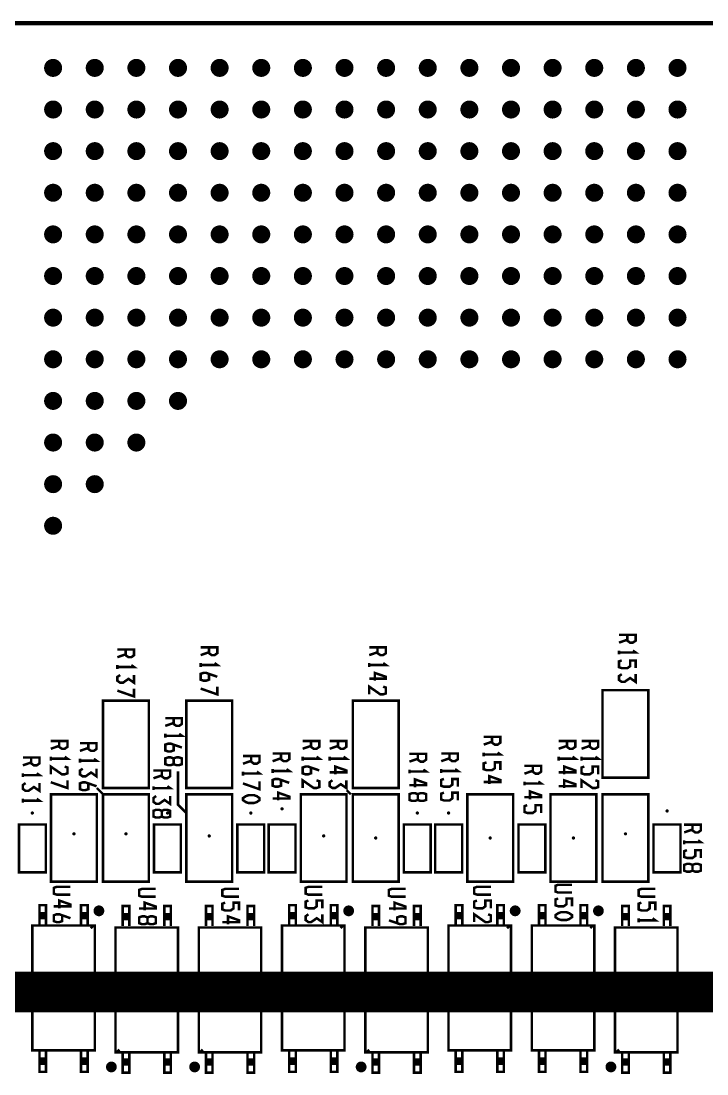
# Model space of a CAD drawing. Extents: x 8 to 205, y 3 to 189.
# Drawn here: x 124.6 to 166.5, y 122.8 to 187 of the extents above; entities that cross this region are included whole.
import ezdxf

# ---------------------------------------------------------------- set-up
doc = ezdxf.new("R2010")
doc.units = 0
doc.header["$MEASUREMENT"] = 0
doc.layers.get('0').update_dxf_attribs({"linetype": 'CONTINUOUS'})
doc.layers.add('26-349-0_DRL', color=254, linetype='CONTINUOUS')
doc.layers.add('26-349-0_SST', color=12, linetype='CONTINUOUS')

# ---------------------------------------------------------------- blocks, each defined once
blk = doc.blocks.new('ROUND_93')
at = {"const_width": 0.54991}
blk.add_lwpolyline([(-0.274954, 0, 1), (0.274954, 0, 1)], format="xyb", close=True, dxfattribs=at)
blk = doc.blocks.new('ROUND_101')
at = {"const_width": 0.10033}
blk.add_lwpolyline([(-0.050164, 0, 1), (0.050164, 0, 1)], format="xyb", close=True, dxfattribs=at)
blk = doc.blocks.new('ROUND_102')
at = {"const_width": 0.10033}
blk.add_lwpolyline([(-0.050164, 0, 1), (0.050164, 0, 1)], format="xyb", close=True, dxfattribs=at)

msp = doc.modelspace()

# ---------------------------------------------------------------- linework, layer by layer
at = {"layer": '26-349-0_DRL'}
for points, const_width in [([(13.894, 186.892), (200.843, 186.892)], 0.254), ([(111.08, 127.774), (182.454, 127.774), (184.105, 129.425), (194.646, 129.425)], 2.499)]:
    msp.add_lwpolyline(points, dxfattribs=dict(at, const_width=const_width))
at = {"layer": '26-349-0_SST', "const_width": 0.152}
for points in [[(161.611, 149.567), (161.611, 149.211), (161.781, 149.092), (161.951, 149.092), (162.119, 149.211), (162.119, 149.567), (161.103, 149.567)], [(161.611, 149.27), (161.103, 149.092)], [(131.004, 148.678), (131.004, 148.322), (131.174, 148.203), (131.344, 148.203), (131.512, 148.322), (131.512, 148.678), (130.496, 148.678)], [(131.004, 148.381), (130.496, 148.203)], [(136.084, 148.805), (136.084, 148.449), (136.254, 148.33), (136.424, 148.33), (136.592, 148.449), (136.592, 148.805), (135.576, 148.805)], [(136.084, 148.508), (135.576, 148.33)], [(146.371, 148.805), (146.371, 148.449), (146.541, 148.33), (146.711, 148.33), (146.879, 148.449), (146.879, 148.805), (145.863, 148.805)], [(146.371, 148.508), (145.863, 148.33)], [(161.103, 148.373), (161.103, 148.609)], [(161.103, 148.49), (162.119, 148.49), (161.951, 148.609)], [(130.496, 147.484), (130.496, 147.72)], [(130.496, 147.601), (131.512, 147.601), (131.344, 147.72)], [(135.576, 147.611), (135.576, 147.847)], [(135.576, 147.728), (136.592, 147.728), (136.424, 147.847)], [(145.863, 147.611), (145.863, 147.847)], [(145.863, 147.728), (146.879, 147.728), (146.711, 147.847)], [(161.273, 148.007), (161.103, 147.949), (161.103, 147.593), (161.273, 147.535), (161.611, 147.535), (161.781, 147.652), (161.781, 148.007), (162.119, 148.007), (162.119, 147.535)], [(130.666, 147.118), (130.496, 147.002), (130.496, 146.763), (130.666, 146.646), (130.836, 146.646), (131.174, 146.882), (131.512, 146.646), (131.512, 147.118)], [(136.084, 147.187), (136.084, 146.831), (135.916, 146.773), (135.746, 146.773), (135.576, 146.831), (135.576, 147.187), (135.746, 147.245), (135.916, 147.245), (136.592, 147.009)], [(146.203, 146.773), (146.203, 147.245), (146.879, 147.009), (146.879, 146.89), (145.863, 146.89)], [(161.273, 147.169), (161.103, 147.052), (161.103, 146.814), (161.273, 146.697), (161.443, 146.697), (161.781, 146.933), (162.119, 146.697), (162.119, 147.169)], [(135.576, 146.29), (136.592, 145.935), (136.592, 146.407)], [(145.863, 145.935), (145.863, 146.407), (146.541, 145.935), (146.711, 145.935), (146.879, 145.993), (146.879, 146.349), (146.711, 146.407)], [(130.496, 146.163), (131.512, 145.808), (131.512, 146.28)], [(162.896, 140.855), (160.102, 140.855), (160.102, 146.189), (162.896, 146.189), (162.896, 140.855)], [(132.416, 140.22), (129.622, 140.22), (129.622, 145.554), (132.416, 145.554), (132.416, 140.22)], [(137.496, 140.22), (134.702, 140.22), (134.702, 145.554), (137.496, 145.554), (137.496, 140.22)], [(147.656, 140.22), (144.862, 140.22), (144.862, 145.554), (147.656, 145.554), (147.656, 140.22)], [(133.925, 144.487), (133.925, 144.131), (134.095, 144.012), (134.265, 144.012), (134.433, 144.131), (134.433, 144.487), (133.417, 144.487)], [(133.925, 144.19), (133.417, 144.012)], [(133.417, 143.293), (133.417, 143.529)], [(133.417, 143.41), (134.433, 143.41), (134.265, 143.529)], [(153.356, 143.344), (153.356, 142.988), (153.526, 142.869), (153.696, 142.869), (153.864, 142.988), (153.864, 143.344), (152.848, 143.344)], [(126.94, 143.09), (126.94, 142.734), (127.11, 142.615), (127.28, 142.615), (127.448, 142.734), (127.448, 143.09), (126.432, 143.09)], [(126.94, 142.793), (126.432, 142.615)], [(128.718, 142.963), (128.718, 142.607), (128.888, 142.488), (129.058, 142.488), (129.226, 142.607), (129.226, 142.963), (128.21, 142.963)], [(128.718, 142.666), (128.21, 142.488)], [(133.925, 142.869), (133.925, 142.513), (133.757, 142.455), (133.587, 142.455), (133.417, 142.513), (133.417, 142.869), (133.587, 142.927), (133.757, 142.927), (134.433, 142.691)], [(142.307, 143.09), (142.307, 142.734), (142.477, 142.615), (142.647, 142.615), (142.815, 142.734), (142.815, 143.09), (141.799, 143.09)], [(142.307, 142.793), (141.799, 142.615)], [(143.958, 143.09), (143.958, 142.734), (144.128, 142.615), (144.298, 142.615), (144.466, 142.734), (144.466, 143.09), (143.45, 143.09)], [(143.958, 142.793), (143.45, 142.615)], [(153.356, 143.047), (152.848, 142.869)], [(157.928, 143.09), (157.928, 142.734), (158.098, 142.615), (158.268, 142.615), (158.436, 142.734), (158.436, 143.09), (157.42, 143.09)], [(157.928, 142.793), (157.42, 142.615)], [(159.325, 143.09), (159.325, 142.734), (159.495, 142.615), (159.665, 142.615), (159.833, 142.734), (159.833, 143.09), (158.817, 143.09)], [(159.325, 142.793), (158.817, 142.615)], [(125.235, 142.079), (125.235, 141.724), (125.403, 141.604), (125.573, 141.604), (125.743, 141.724), (125.743, 142.079), (124.727, 142.079)], [(126.432, 141.896), (126.432, 142.132)], [(126.432, 142.013), (127.448, 142.013), (127.28, 142.132)], [(128.21, 141.769), (128.21, 142.005)], [(128.21, 141.886), (129.226, 141.886), (129.058, 142.005)], [(133.925, 141.675), (134.095, 141.617), (134.265, 141.617), (134.433, 141.675), (134.433, 142.031), (134.265, 142.089), (134.095, 142.089), (133.925, 142.031), (133.925, 141.675), (133.757, 141.617), (133.587, 141.617), (133.417, 141.675), (133.417, 142.031), (133.587, 142.089), (133.757, 142.089), (133.925, 142.031)], [(138.664, 142.178), (138.664, 141.823), (138.834, 141.703), (139.005, 141.703), (139.172, 141.823), (139.172, 142.178), (138.156, 142.178)], [(140.475, 142.333), (140.475, 141.978), (140.643, 141.858), (140.813, 141.858), (140.983, 141.978), (140.983, 142.333), (139.967, 142.333)], [(140.475, 142.036), (139.967, 141.858)], [(141.799, 141.896), (141.799, 142.132)], [(141.799, 142.013), (142.815, 142.013), (142.647, 142.132)], [(143.45, 141.896), (143.45, 142.132)], [(143.45, 142.013), (144.466, 142.013), (144.298, 142.132)], [(148.824, 142.305), (148.824, 141.95), (148.994, 141.83), (149.165, 141.83), (149.332, 141.95), (149.332, 142.305), (148.316, 142.305)], [(148.824, 142.008), (148.316, 141.83)], [(150.762, 142.333), (150.762, 141.978), (150.93, 141.858), (151.1, 141.858), (151.27, 141.978), (151.27, 142.333), (150.254, 142.333)], [(150.762, 142.036), (150.254, 141.858)], [(152.848, 142.15), (152.848, 142.386)], [(152.848, 142.267), (153.864, 142.267), (153.696, 142.386)], [(157.42, 141.896), (157.42, 142.132)], [(157.42, 142.013), (158.436, 142.013), (158.268, 142.132)], [(158.817, 141.896), (158.817, 142.132)], [(158.817, 142.013), (159.833, 142.013), (159.665, 142.132)], [(125.235, 141.782), (124.727, 141.604)], [(126.432, 141.058), (126.432, 141.53), (127.11, 141.058), (127.28, 141.058), (127.448, 141.116), (127.448, 141.472), (127.28, 141.53)], [(128.38, 141.403), (128.21, 141.287), (128.21, 141.048), (128.38, 140.931), (128.55, 140.931), (128.888, 141.167), (129.226, 140.931), (129.226, 141.403)], [(133.203, 141.289), (133.203, 140.934), (133.373, 140.814), (133.544, 140.814), (133.711, 140.934), (133.711, 141.289), (132.695, 141.289)], [(138.664, 141.881), (138.156, 141.703)], [(139.967, 141.139), (139.967, 141.376)], [(139.967, 141.259), (140.983, 141.259), (140.813, 141.376)], [(142.307, 141.472), (142.307, 141.116), (142.139, 141.058), (141.969, 141.058), (141.799, 141.116), (141.799, 141.472), (141.969, 141.53), (142.139, 141.53), (142.815, 141.294)], [(143.79, 141.058), (143.79, 141.53), (144.466, 141.294), (144.466, 141.175), (143.45, 141.175)], [(148.316, 141.111), (148.316, 141.348)], [(148.316, 141.231), (149.332, 141.231), (149.165, 141.348)], [(150.254, 141.139), (150.254, 141.376)], [(150.254, 141.259), (151.27, 141.259), (151.1, 141.376)], [(153.018, 141.784), (152.848, 141.726), (152.848, 141.37), (153.018, 141.312), (153.356, 141.312), (153.526, 141.429), (153.526, 141.784), (153.864, 141.784), (153.864, 141.312)], [(155.842, 141.571), (155.842, 141.216), (156.01, 141.096), (156.18, 141.096), (156.35, 141.216), (156.35, 141.571), (155.334, 141.571)], [(155.842, 141.274), (155.334, 141.096)], [(157.76, 141.058), (157.76, 141.53), (158.436, 141.294), (158.436, 141.175), (157.42, 141.175)], [(158.987, 141.53), (158.817, 141.472), (158.817, 141.116), (158.987, 141.058), (159.325, 141.058), (159.495, 141.175), (159.495, 141.53), (159.833, 141.53), (159.833, 141.058)], [(124.727, 140.885), (124.727, 141.122)], [(124.727, 141.005), (125.743, 141.005), (125.573, 141.122)], [(126.432, 140.575), (127.448, 140.22), (127.448, 140.692)], [(133.203, 140.992), (132.695, 140.814)], [(134.702, 138.696), (134.194, 139.204), (134.194, 141.236)], [(138.156, 140.984), (138.156, 141.221)], [(138.156, 141.104), (139.172, 141.104), (139.005, 141.221)], [(138.156, 140.502), (139.172, 140.146), (139.172, 140.621)], [(140.475, 140.715), (140.475, 140.36), (140.305, 140.301), (140.135, 140.301), (139.967, 140.36), (139.967, 140.715), (140.135, 140.776), (140.305, 140.776), (140.983, 140.537)], [(141.799, 140.22), (141.799, 140.692), (142.477, 140.22), (142.647, 140.22), (142.815, 140.278), (142.815, 140.634), (142.647, 140.692)], [(143.62, 140.692), (143.45, 140.575), (143.45, 140.337), (143.62, 140.22), (143.79, 140.22), (144.128, 140.456), (144.466, 140.22), (144.466, 140.692)], [(148.657, 140.273), (148.657, 140.748), (149.332, 140.509), (149.332, 140.393), (148.316, 140.393)], [(150.422, 140.776), (150.254, 140.715), (150.254, 140.36), (150.422, 140.301), (150.762, 140.301), (150.93, 140.421), (150.93, 140.776), (151.27, 140.776), (151.27, 140.301)], [(153.188, 140.474), (153.188, 140.946), (153.864, 140.71), (153.864, 140.591), (152.848, 140.591)], [(157.76, 140.22), (157.76, 140.692), (158.436, 140.456), (158.436, 140.337), (157.42, 140.337)], [(158.817, 140.22), (158.817, 140.692), (159.495, 140.22), (159.665, 140.22), (159.833, 140.278), (159.833, 140.634), (159.665, 140.692)], [(124.895, 140.522), (124.727, 140.403), (124.727, 140.167), (124.895, 140.047), (125.065, 140.047), (125.403, 140.283), (125.743, 140.047), (125.743, 140.522)], [(128.718, 140.507), (128.718, 140.151), (128.55, 140.093), (128.38, 140.093), (128.21, 140.151), (128.21, 140.507), (128.38, 140.565), (128.55, 140.565), (129.226, 140.329)], [(129.622, 139.839), (129.241, 140.22)], [(132.695, 140.095), (132.695, 140.332)], [(132.695, 140.215), (133.711, 140.215), (133.544, 140.332)], [(144.735, 139.839), (144.481, 140.093)], [(155.334, 140.377), (155.334, 140.614)], [(155.334, 140.497), (156.35, 140.497), (156.18, 140.614)], [(155.672, 139.539), (155.672, 140.014), (156.35, 139.775), (156.35, 139.659), (155.334, 139.659)], [(124.727, 139.328), (124.727, 139.565)], [(124.727, 139.445), (125.743, 139.445), (125.573, 139.565)], [(129.241, 134.505), (126.447, 134.505), (126.447, 139.839), (129.241, 139.839), (129.241, 134.505)], [(132.416, 134.505), (129.622, 134.505), (129.622, 139.839), (132.416, 139.839), (132.416, 134.505)], [(132.865, 139.732), (132.695, 139.613), (132.695, 139.377), (132.865, 139.257), (133.036, 139.257), (133.373, 139.493), (133.711, 139.257), (133.711, 139.732)], [(137.496, 134.505), (134.702, 134.505), (134.702, 139.839), (137.496, 139.839), (137.496, 134.505)], [(138.156, 139.605), (138.326, 139.722), (138.497, 139.783), (138.834, 139.783), (139.005, 139.722), (139.172, 139.605), (139.172, 139.486), (139.005, 139.366), (138.834, 139.308), (138.497, 139.308), (138.326, 139.366), (138.156, 139.486), (138.156, 139.605)], [(140.305, 139.463), (140.305, 139.938), (140.983, 139.699), (140.983, 139.582), (139.967, 139.582)], [(144.481, 134.505), (141.687, 134.505), (141.687, 139.839), (144.481, 139.839), (144.481, 134.505)], [(147.656, 134.505), (144.862, 134.505), (144.862, 139.839), (147.656, 139.839), (147.656, 134.505)], [(148.824, 139.493), (148.994, 139.435), (149.165, 139.435), (149.332, 139.493), (149.332, 139.849), (149.165, 139.91), (148.994, 139.91), (148.824, 139.849), (148.824, 139.493), (148.657, 139.435), (148.486, 139.435), (148.316, 139.493), (148.316, 139.849), (148.486, 139.91), (148.657, 139.91), (148.824, 139.849)], [(150.422, 139.938), (150.254, 139.877), (150.254, 139.521), (150.422, 139.463), (150.762, 139.463), (150.93, 139.582), (150.93, 139.938), (151.27, 139.938), (151.27, 139.463)], [(154.641, 134.505), (151.847, 134.505), (151.847, 139.839), (154.641, 139.839), (154.641, 134.505)], [(159.721, 134.505), (156.927, 134.505), (156.927, 139.839), (159.721, 139.839), (159.721, 134.505)], [(162.896, 134.505), (160.102, 134.505), (160.102, 139.839), (162.896, 139.839), (162.896, 134.505)], [(133.203, 138.477), (133.373, 138.419), (133.544, 138.419), (133.711, 138.477), (133.711, 138.833), (133.544, 138.894), (133.373, 138.894), (133.203, 138.833), (133.203, 138.477), (133.036, 138.419), (132.865, 138.419), (132.695, 138.477), (132.695, 138.833), (132.865, 138.894), (133.036, 138.894), (133.203, 138.833)], [(155.502, 139.176), (155.334, 139.115), (155.334, 138.759), (155.502, 138.701), (155.842, 138.701), (156.01, 138.82), (156.01, 139.176), (156.35, 139.176), (156.35, 138.701)], [(126.129, 135.076), (126.129, 137.997), (124.491, 137.997), (124.491, 135.076), (126.129, 135.076)], [(132.733, 137.997), (132.733, 135.076), (134.372, 135.076), (134.372, 137.997), (132.733, 137.997)], [(137.813, 137.997), (137.813, 135.076), (139.452, 135.076), (139.452, 137.997), (137.813, 137.997)], [(141.369, 135.076), (141.369, 137.997), (139.731, 137.997), (139.731, 135.076), (141.369, 135.076)], [(147.973, 137.997), (147.973, 135.076), (149.612, 135.076), (149.612, 137.997), (147.973, 137.997)], [(151.529, 135.076), (151.529, 137.997), (149.891, 137.997), (149.891, 135.076), (151.529, 135.076)], [(156.609, 135.076), (156.609, 137.997), (154.971, 137.997), (154.971, 135.076), (156.609, 135.076)], [(163.213, 137.997), (163.213, 135.076), (164.852, 135.076), (164.852, 137.997), (163.213, 137.997)], [(165.588, 137.987), (165.588, 137.632), (165.758, 137.512), (165.929, 137.512), (166.096, 137.632), (166.096, 137.987), (165.08, 137.987)], [(165.588, 137.69), (165.08, 137.512)], [(165.08, 136.793), (165.08, 137.03)], [(165.08, 136.913), (166.096, 136.913), (165.929, 137.03)], [(165.25, 136.43), (165.08, 136.369), (165.08, 136.014), (165.25, 135.955), (165.588, 135.955), (165.758, 136.075), (165.758, 136.43), (166.096, 136.43), (166.096, 135.955)], [(165.588, 135.175), (165.758, 135.117), (165.929, 135.117), (166.096, 135.175), (166.096, 135.531), (165.929, 135.592), (165.758, 135.592), (165.588, 135.531), (165.588, 135.175), (165.421, 135.117), (165.25, 135.117), (165.08, 135.175), (165.08, 135.531), (165.25, 135.592), (165.421, 135.592), (165.588, 135.531)], [(158.24, 133.844), (157.392, 133.844), (157.224, 133.903), (157.224, 134.258), (157.392, 134.319), (158.24, 134.319)], [(127.633, 133.717), (126.785, 133.717), (126.617, 133.776), (126.617, 134.131), (126.785, 134.192), (127.633, 134.192)], [(132.84, 133.59), (131.992, 133.59), (131.824, 133.649), (131.824, 134.004), (131.992, 134.065), (132.84, 134.065)], [(137.92, 133.59), (137.072, 133.59), (136.904, 133.649), (136.904, 134.004), (137.072, 134.065), (137.92, 134.065)], [(143, 133.717), (142.152, 133.717), (141.984, 133.776), (141.984, 134.131), (142.152, 134.192), (143, 134.192)], [(148.08, 133.59), (147.232, 133.59), (147.064, 133.649), (147.064, 134.004), (147.232, 134.065), (148.08, 134.065)], [(153.287, 133.717), (152.439, 133.717), (152.271, 133.776), (152.271, 134.131), (152.439, 134.192), (153.287, 134.192)], [(163.32, 133.59), (162.472, 133.59), (162.304, 133.649), (162.304, 134.004), (162.472, 134.065), (163.32, 134.065)], [(125.738, 132.275), (125.738, 132.422), (125.738, 132.577), (125.738, 133.077), (126.14, 133.077), (126.14, 132.577), (126.14, 132.422), (126.14, 132.275)], [(126.955, 132.879), (126.955, 133.354), (127.633, 133.115), (127.633, 132.999), (126.617, 132.999)], [(128.278, 132.275), (128.278, 132.422), (128.278, 132.577), (128.278, 133.077), (128.68, 133.077), (128.68, 132.577), (128.68, 132.422), (128.68, 132.275)], [(129.215, 132.93), (129.215, 132.524)], [(129.353, 132.981), (129.353, 132.473)], [(129.49, 132.95), (129.49, 132.503)], [(130.818, 131.802), (130.818, 132.224), (130.818, 132.371), (130.818, 132.526), (130.818, 133.027), (131.22, 133.027), (131.22, 132.526), (131.22, 132.371), (131.22, 132.224), (131.22, 131.802)], [(132.162, 132.752), (132.162, 133.227), (132.84, 132.988), (132.84, 132.872), (131.824, 132.872)], [(133.358, 131.802), (133.358, 132.224), (133.358, 132.371), (133.358, 132.526), (133.358, 133.027), (133.76, 133.027), (133.76, 132.526), (133.76, 132.371), (133.76, 132.224), (133.76, 131.802)], [(135.898, 131.802), (135.898, 132.224), (135.898, 132.371), (135.898, 132.526), (135.898, 133.027), (136.3, 133.027), (136.3, 132.526), (136.3, 132.371), (136.3, 132.224), (136.3, 131.802)], [(137.072, 133.227), (136.904, 133.166), (136.904, 132.811), (137.072, 132.752), (137.412, 132.752), (137.58, 132.872), (137.58, 133.227), (137.92, 133.227), (137.92, 132.752)], [(138.438, 131.802), (138.438, 132.224), (138.438, 132.371), (138.438, 132.526), (138.438, 133.027), (138.84, 133.027), (138.84, 132.526), (138.84, 132.371), (138.84, 132.224), (138.84, 131.802)], [(140.978, 132.275), (140.978, 132.422), (140.978, 132.577), (140.978, 133.077), (141.38, 133.077), (141.38, 132.577), (141.38, 132.422), (141.38, 132.275)], [(142.152, 133.354), (141.984, 133.293), (141.984, 132.938), (142.152, 132.879), (142.492, 132.879), (142.66, 132.999), (142.66, 133.354), (143, 133.354), (143, 132.879)], [(143.518, 132.275), (143.518, 132.422), (143.518, 132.577), (143.518, 133.077), (143.92, 133.077), (143.92, 132.577), (143.92, 132.422), (143.92, 132.275)], [(144.455, 132.93), (144.455, 132.524)], [(144.593, 132.981), (144.593, 132.473)], [(144.73, 132.95), (144.73, 132.503)], [(146.058, 131.802), (146.058, 132.224), (146.058, 132.371), (146.058, 132.526), (146.058, 133.027), (146.46, 133.027), (146.46, 132.526), (146.46, 132.371), (146.46, 132.224), (146.46, 131.802)], [(147.402, 132.752), (147.402, 133.227), (148.08, 132.988), (148.08, 132.872), (147.064, 132.872)], [(148.598, 131.802), (148.598, 132.224), (148.598, 132.371), (148.598, 132.526), (148.598, 133.027), (149, 133.027), (149, 132.526), (149, 132.371), (149, 132.224), (149, 131.802)], [(151.138, 132.275), (151.138, 132.422), (151.138, 132.577), (151.138, 133.077), (151.54, 133.077), (151.54, 132.577), (151.54, 132.422), (151.54, 132.275)], [(152.439, 133.354), (152.271, 133.293), (152.271, 132.938), (152.439, 132.879), (152.779, 132.879), (152.947, 132.999), (152.947, 133.354), (153.287, 133.354), (153.287, 132.879)], [(153.678, 132.275), (153.678, 132.422), (153.678, 132.577), (153.678, 133.077), (154.08, 133.077), (154.08, 132.577), (154.08, 132.422), (154.08, 132.275)], [(154.615, 132.93), (154.615, 132.524)], [(154.753, 132.981), (154.753, 132.473)], [(154.89, 132.95), (154.89, 132.503)], [(156.218, 132.275), (156.218, 132.422), (156.218, 132.577), (156.218, 133.077), (156.62, 133.077), (156.62, 132.577), (156.62, 132.422), (156.62, 132.275)], [(157.392, 133.481), (157.224, 133.42), (157.224, 133.065), (157.392, 133.006), (157.732, 133.006), (157.9, 133.126), (157.9, 133.481), (158.24, 133.481), (158.24, 133.006)], [(158.758, 132.275), (158.758, 132.422), (158.758, 132.577), (158.758, 133.077), (159.16, 133.077), (159.16, 132.577), (159.16, 132.422), (159.16, 132.275)], [(159.695, 132.93), (159.695, 132.524)], [(159.833, 132.981), (159.833, 132.473)], [(159.97, 132.95), (159.97, 132.503)], [(161.298, 131.802), (161.298, 132.224), (161.298, 132.371), (161.298, 132.526), (161.298, 133.027), (161.7, 133.027), (161.7, 132.526), (161.7, 132.371), (161.7, 132.224), (161.7, 131.802)], [(162.472, 133.227), (162.304, 133.166), (162.304, 132.811), (162.472, 132.752), (162.812, 132.752), (162.98, 132.872), (162.98, 133.227), (163.32, 133.227), (163.32, 132.752)], [(163.838, 131.802), (163.838, 132.224), (163.838, 132.371), (163.838, 132.526), (163.838, 133.027), (164.24, 133.027), (164.24, 132.526), (164.24, 132.371), (164.24, 132.224), (164.24, 131.802)], [(126.14, 132.577), (125.738, 132.577)], [(126.14, 132.422), (125.738, 132.422)], [(126.14, 131.851), (126.14, 132.275), (125.738, 132.275), (125.738, 131.851)], [(127.125, 132.455), (127.125, 132.099), (126.955, 132.041), (126.785, 132.041), (126.617, 132.099), (126.617, 132.455), (126.785, 132.516), (126.955, 132.516), (127.633, 132.277)], [(128.68, 132.577), (128.278, 132.577)], [(128.68, 132.422), (128.278, 132.422)], [(128.68, 131.851), (128.68, 132.275), (128.278, 132.275), (128.278, 131.851)], [(129.622, 132.712), (129.114, 132.712)], [(129.591, 132.849), (129.144, 132.849)], [(129.571, 132.574), (129.165, 132.574)], [(131.22, 132.526), (130.818, 132.526)], [(131.22, 132.371), (130.818, 132.371)], [(132.332, 131.972), (132.5, 131.914), (132.67, 131.914), (132.84, 131.972), (132.84, 132.328), (132.67, 132.389), (132.5, 132.389), (132.332, 132.328), (132.332, 131.972), (132.162, 131.914), (131.992, 131.914), (131.824, 131.972), (131.824, 132.328), (131.992, 132.389), (132.162, 132.389), (132.332, 132.328)], [(133.76, 132.526), (133.358, 132.526)], [(133.76, 132.371), (133.358, 132.371)], [(136.3, 132.526), (135.898, 132.526)], [(136.3, 132.371), (135.898, 132.371)], [(137.242, 131.914), (137.242, 132.389), (137.92, 132.15), (137.92, 132.033), (136.904, 132.033)], [(138.84, 132.526), (138.438, 132.526)], [(138.84, 132.371), (138.438, 132.371)], [(141.38, 132.577), (140.978, 132.577)], [(141.38, 132.422), (140.978, 132.422)], [(141.38, 131.851), (141.38, 132.275), (140.978, 132.275), (140.978, 131.851)], [(142.152, 132.516), (141.984, 132.397), (141.984, 132.16), (142.152, 132.041), (142.322, 132.041), (142.66, 132.277), (143, 132.041), (143, 132.516)], [(143.92, 132.577), (143.518, 132.577)], [(143.92, 132.422), (143.518, 132.422)], [(143.92, 131.851), (143.92, 132.275), (143.518, 132.275), (143.518, 131.851)], [(144.862, 132.712), (144.354, 132.712)], [(144.831, 132.849), (144.384, 132.849)], [(144.811, 132.574), (144.405, 132.574)], [(146.46, 132.526), (146.058, 132.526)], [(146.46, 132.371), (146.058, 132.371)], [(147.572, 131.972), (147.572, 132.328), (147.74, 132.389), (147.91, 132.389), (148.08, 132.328), (148.08, 131.972), (147.91, 131.914), (147.74, 131.914), (147.064, 132.15)], [(149, 132.526), (148.598, 132.526)], [(149, 132.371), (148.598, 132.371)], [(151.54, 132.577), (151.138, 132.577)], [(151.54, 132.422), (151.138, 132.422)], [(151.54, 131.851), (151.54, 132.275), (151.138, 132.275), (151.138, 131.851)], [(152.271, 132.041), (152.271, 132.516), (152.947, 132.041), (153.117, 132.041), (153.287, 132.099), (153.287, 132.455), (153.117, 132.516)], [(154.08, 132.577), (153.678, 132.577)], [(154.08, 132.422), (153.678, 132.422)], [(154.08, 131.851), (154.08, 132.275), (153.678, 132.275), (153.678, 131.851)], [(155.022, 132.712), (154.514, 132.712)], [(154.991, 132.849), (154.544, 132.849)], [(154.971, 132.574), (154.565, 132.574)], [(156.62, 132.577), (156.218, 132.577)], [(156.62, 132.422), (156.218, 132.422)], [(156.62, 131.851), (156.62, 132.275), (156.218, 132.275), (156.218, 131.851)], [(157.224, 132.465), (157.392, 132.582), (157.562, 132.643), (157.9, 132.643), (158.07, 132.582), (158.24, 132.465), (158.24, 132.346), (158.07, 132.226), (157.9, 132.168), (157.562, 132.168), (157.392, 132.226), (157.224, 132.346), (157.224, 132.465)], [(159.16, 132.577), (158.758, 132.577)], [(159.16, 132.422), (158.758, 132.422)], [(159.16, 131.851), (159.16, 132.275), (158.758, 132.275), (158.758, 131.851)], [(160.102, 132.712), (159.594, 132.712)], [(160.071, 132.849), (159.624, 132.849)], [(160.051, 132.574), (159.645, 132.574)], [(161.7, 132.526), (161.298, 132.526)], [(161.7, 132.371), (161.298, 132.371)], [(162.304, 132.033), (162.304, 132.27)], [(162.304, 132.15), (163.32, 132.15), (163.15, 132.27)], [(164.24, 132.526), (163.838, 132.526)], [(164.24, 132.371), (163.838, 132.371)], [(129.114, 131.838), (129.114, 124.218), (125.304, 124.218), (125.304, 131.838), (129.114, 131.838)], [(128.873, 131.668), (129.058, 131.851)], [(130.384, 124.091), (130.384, 131.711), (134.194, 131.711), (134.194, 124.091), (130.384, 124.091)], [(131.22, 132.224), (130.818, 132.224)], [(133.76, 132.224), (133.358, 132.224)], [(135.464, 124.091), (135.464, 131.711), (139.274, 131.711), (139.274, 124.091), (135.464, 124.091)], [(136.3, 132.224), (135.898, 132.224)], [(138.84, 132.224), (138.438, 132.224)], [(144.354, 131.838), (144.354, 124.218), (140.544, 124.218), (140.544, 131.838), (144.354, 131.838)], [(144.113, 131.668), (144.298, 131.851)], [(145.624, 124.091), (145.624, 131.711), (149.434, 131.711), (149.434, 124.091), (145.624, 124.091)], [(146.46, 132.224), (146.058, 132.224)], [(149, 132.224), (148.598, 132.224)], [(154.514, 131.838), (154.514, 124.218), (150.704, 124.218), (150.704, 131.838), (154.514, 131.838)], [(154.273, 131.668), (154.458, 131.851)], [(159.594, 131.838), (159.594, 124.218), (155.784, 124.218), (155.784, 131.838), (159.594, 131.838)], [(159.353, 131.668), (159.538, 131.851)], [(160.864, 124.091), (160.864, 131.711), (164.674, 131.711), (164.674, 124.091), (160.864, 124.091)], [(161.7, 132.224), (161.298, 132.224)], [(164.24, 132.224), (163.838, 132.224)], [(126.14, 124.126), (126.14, 123.705), (126.14, 123.555), (126.14, 123.403), (126.14, 122.902), (125.738, 122.902), (125.738, 123.403), (125.738, 123.555), (125.738, 123.705), (125.738, 124.126)], [(128.68, 124.126), (128.68, 123.705), (128.68, 123.555), (128.68, 123.403), (128.68, 122.902), (128.278, 122.902), (128.278, 123.403), (128.278, 123.555), (128.278, 123.705), (128.278, 124.126)], [(130.623, 124.261), (130.44, 124.076)], [(130.818, 124.076), (130.818, 123.654), (131.22, 123.654), (131.22, 124.076)], [(133.358, 124.076), (133.358, 123.654), (133.76, 123.654), (133.76, 124.076)], [(135.703, 124.261), (135.52, 124.076)], [(135.898, 124.076), (135.898, 123.654), (136.3, 123.654), (136.3, 124.076)], [(138.438, 124.076), (138.438, 123.654), (138.84, 123.654), (138.84, 124.076)], [(141.38, 124.126), (141.38, 123.705), (141.38, 123.555), (141.38, 123.403), (141.38, 122.902), (140.978, 122.902), (140.978, 123.403), (140.978, 123.555), (140.978, 123.705), (140.978, 124.126)], [(143.92, 124.126), (143.92, 123.705), (143.92, 123.555), (143.92, 123.403), (143.92, 122.902), (143.518, 122.902), (143.518, 123.403), (143.518, 123.555), (143.518, 123.705), (143.518, 124.126)], [(145.863, 124.261), (145.68, 124.076)], [(146.058, 124.076), (146.058, 123.654), (146.46, 123.654), (146.46, 124.076)], [(148.598, 124.076), (148.598, 123.654), (149, 123.654), (149, 124.076)], [(151.54, 124.126), (151.54, 123.705), (151.54, 123.555), (151.54, 123.403), (151.54, 122.902), (151.138, 122.902), (151.138, 123.403), (151.138, 123.555), (151.138, 123.705), (151.138, 124.126)], [(154.08, 124.126), (154.08, 123.705), (154.08, 123.555), (154.08, 123.403), (154.08, 122.902), (153.678, 122.902), (153.678, 123.403), (153.678, 123.555), (153.678, 123.705), (153.678, 124.126)], [(156.62, 124.126), (156.62, 123.705), (156.62, 123.555), (156.62, 123.403), (156.62, 122.902), (156.218, 122.902), (156.218, 123.403), (156.218, 123.555), (156.218, 123.705), (156.218, 124.126)], [(159.16, 124.126), (159.16, 123.705), (159.16, 123.555), (159.16, 123.403), (159.16, 122.902), (158.758, 122.902), (158.758, 123.403), (158.758, 123.555), (158.758, 123.705), (158.758, 124.126)], [(161.103, 124.261), (160.92, 124.076)], [(161.298, 124.076), (161.298, 123.654), (161.7, 123.654), (161.7, 124.076)], [(163.838, 124.076), (163.838, 123.654), (164.24, 123.654), (164.24, 124.076)], [(125.738, 123.705), (126.14, 123.705)], [(125.738, 123.555), (126.14, 123.555)], [(125.738, 123.403), (126.14, 123.403)], [(128.278, 123.705), (128.68, 123.705)], [(128.278, 123.555), (128.68, 123.555)], [(128.278, 123.403), (128.68, 123.403)], [(130.353, 123.324), (129.906, 123.324)], [(129.977, 123.405), (129.977, 122.999)], [(130.115, 123.456), (130.115, 122.948)], [(130.252, 123.425), (130.252, 122.978)], [(131.22, 123.654), (131.22, 123.507), (131.22, 123.352), (131.22, 122.851), (130.818, 122.851), (130.818, 123.352), (130.818, 123.507), (130.818, 123.654)], [(130.818, 123.507), (131.22, 123.507)], [(130.818, 123.352), (131.22, 123.352)], [(133.76, 123.654), (133.76, 123.507), (133.76, 123.352), (133.76, 122.851), (133.358, 122.851), (133.358, 123.352), (133.358, 123.507), (133.358, 123.654)], [(133.358, 123.507), (133.76, 123.507)], [(133.358, 123.352), (133.76, 123.352)], [(135.433, 123.324), (134.986, 123.324)], [(135.057, 123.405), (135.057, 122.999)], [(135.195, 123.456), (135.195, 122.948)], [(135.332, 123.425), (135.332, 122.978)], [(136.3, 123.654), (136.3, 123.507), (136.3, 123.352), (136.3, 122.851), (135.898, 122.851), (135.898, 123.352), (135.898, 123.507), (135.898, 123.654)], [(135.898, 123.507), (136.3, 123.507)], [(135.898, 123.352), (136.3, 123.352)], [(138.84, 123.654), (138.84, 123.507), (138.84, 123.352), (138.84, 122.851), (138.438, 122.851), (138.438, 123.352), (138.438, 123.507), (138.438, 123.654)], [(138.438, 123.507), (138.84, 123.507)], [(138.438, 123.352), (138.84, 123.352)], [(140.978, 123.705), (141.38, 123.705)], [(140.978, 123.555), (141.38, 123.555)], [(140.978, 123.403), (141.38, 123.403)], [(143.518, 123.705), (143.92, 123.705)], [(143.518, 123.555), (143.92, 123.555)], [(143.518, 123.403), (143.92, 123.403)], [(145.593, 123.324), (145.146, 123.324)], [(145.217, 123.405), (145.217, 122.999)], [(145.355, 123.456), (145.355, 122.948)], [(145.492, 123.425), (145.492, 122.978)], [(146.46, 123.654), (146.46, 123.507), (146.46, 123.352), (146.46, 122.851), (146.058, 122.851), (146.058, 123.352), (146.058, 123.507), (146.058, 123.654)], [(146.058, 123.507), (146.46, 123.507)], [(146.058, 123.352), (146.46, 123.352)], [(149, 123.654), (149, 123.507), (149, 123.352), (149, 122.851), (148.598, 122.851), (148.598, 123.352), (148.598, 123.507), (148.598, 123.654)], [(148.598, 123.507), (149, 123.507)], [(148.598, 123.352), (149, 123.352)], [(151.138, 123.705), (151.54, 123.705)], [(151.138, 123.555), (151.54, 123.555)], [(151.138, 123.403), (151.54, 123.403)], [(153.678, 123.705), (154.08, 123.705)], [(153.678, 123.555), (154.08, 123.555)], [(153.678, 123.403), (154.08, 123.403)], [(156.218, 123.705), (156.62, 123.705)], [(156.218, 123.555), (156.62, 123.555)], [(156.218, 123.403), (156.62, 123.403)], [(158.758, 123.705), (159.16, 123.705)], [(158.758, 123.555), (159.16, 123.555)], [(158.758, 123.403), (159.16, 123.403)], [(160.833, 123.324), (160.386, 123.324)], [(160.457, 123.405), (160.457, 122.999)], [(160.595, 123.456), (160.595, 122.948)], [(160.732, 123.425), (160.732, 122.978)], [(161.7, 123.654), (161.7, 123.507), (161.7, 123.352), (161.7, 122.851), (161.298, 122.851), (161.298, 123.352), (161.298, 123.507), (161.298, 123.654)], [(161.298, 123.507), (161.7, 123.507)], [(161.298, 123.352), (161.7, 123.352)], [(164.24, 123.654), (164.24, 123.507), (164.24, 123.352), (164.24, 122.851), (163.838, 122.851), (163.838, 123.352), (163.838, 123.507), (163.838, 123.654)], [(163.838, 123.507), (164.24, 123.507)], [(163.838, 123.352), (164.24, 123.352)], [(130.384, 123.187), (129.876, 123.187)], [(130.333, 123.049), (129.927, 123.049)], [(135.464, 123.187), (134.956, 123.187)], [(135.413, 123.049), (135.007, 123.049)], [(145.624, 123.187), (145.116, 123.187)], [(145.573, 123.049), (145.167, 123.049)], [(160.864, 123.187), (160.356, 123.187)], [(160.813, 123.049), (160.407, 123.049)]]:
    msp.add_lwpolyline(points, dxfattribs=at)
for points in [[(129.368, 132.981, 0.414214), (129.114, 132.727)], [(129.622, 132.727, 0.414214), (129.368, 132.981)], [(144.608, 132.981, 0.414214), (144.354, 132.727)], [(144.862, 132.727, 0.414214), (144.608, 132.981)], [(154.768, 132.981, 0.414214), (154.514, 132.727)], [(155.022, 132.727, 0.414214), (154.768, 132.981)], [(159.848, 132.981, 0.414214), (159.594, 132.727)], [(160.102, 132.727, 0.414214), (159.848, 132.981)], [(129.114, 132.727, 0.414214), (129.368, 132.473)], [(129.368, 132.473, 0.414214), (129.622, 132.727)], [(144.354, 132.727, 0.414214), (144.608, 132.473)], [(144.608, 132.473, 0.414214), (144.862, 132.727)], [(154.514, 132.727, 0.414214), (154.768, 132.473)], [(154.768, 132.473, 0.414214), (155.022, 132.727)], [(159.594, 132.727, 0.414214), (159.848, 132.473)], [(159.848, 132.473, 0.414214), (160.102, 132.727)], [(130.13, 123.456, 0.414214), (129.876, 123.202)], [(130.384, 123.202, 0.414214), (130.13, 123.456)], [(135.21, 123.456, 0.414214), (134.956, 123.202)], [(135.464, 123.202, 0.414214), (135.21, 123.456)], [(145.37, 123.456, 0.414214), (145.116, 123.202)], [(145.624, 123.202, 0.414214), (145.37, 123.456)], [(160.61, 123.456, 0.414214), (160.356, 123.202)], [(160.864, 123.202, 0.414214), (160.61, 123.456)], [(129.876, 123.202, 0.414214), (130.13, 122.948)], [(130.13, 122.948, 0.414214), (130.384, 123.202)], [(134.956, 123.202, 0.414214), (135.21, 122.948)], [(135.21, 122.948, 0.414214), (135.464, 123.202)], [(145.116, 123.202, 0.414214), (145.37, 122.948)], [(145.37, 122.948, 0.414214), (145.624, 123.202)], [(160.356, 123.202, 0.414214), (160.61, 122.948)], [(160.61, 122.948, 0.414214), (160.864, 123.202)]]:
    msp.add_lwpolyline(points, format="xyb", dxfattribs=at)

# ---------------------------------------------------------------- block references
at = {"layer": '26-349-0_DRL'}
for name, p in [('ROUND_93', (126.574, 184.162)), ('ROUND_93', (129.114, 184.162)), ('ROUND_93', (131.654, 184.162)), ('ROUND_93', (134.194, 184.162)), ('ROUND_93', (136.734, 184.162)), ('ROUND_93', (139.274, 184.162)), ('ROUND_93', (141.814, 184.162)), ('ROUND_93', (144.354, 184.162)), ('ROUND_93', (146.894, 184.162)), ('ROUND_93', (149.434, 184.162)), ('ROUND_93', (151.974, 184.162)), ('ROUND_93', (154.514, 184.162)), ('ROUND_93', (157.054, 184.162)), ('ROUND_93', (159.594, 184.162)), ('ROUND_93', (162.134, 184.162)), ('ROUND_93', (164.674, 184.162)), ('ROUND_93', (126.574, 181.622)), ('ROUND_93', (129.114, 181.622)), ('ROUND_93', (131.654, 181.622)), ('ROUND_93', (134.194, 181.622)), ('ROUND_93', (136.734, 181.622)), ('ROUND_93', (139.274, 181.622)), ('ROUND_93', (141.814, 181.622)), ('ROUND_93', (144.354, 181.622)), ('ROUND_93', (146.894, 181.622)), ('ROUND_93', (149.434, 181.622)), ('ROUND_93', (151.974, 181.622)), ('ROUND_93', (154.514, 181.622)), ('ROUND_93', (157.054, 181.622)), ('ROUND_93', (159.594, 181.622)), ('ROUND_93', (162.134, 181.622)), ('ROUND_93', (164.674, 181.622)), ('ROUND_93', (126.574, 179.082)), ('ROUND_93', (129.114, 179.082)), ('ROUND_93', (131.654, 179.082)), ('ROUND_93', (134.194, 179.082)), ('ROUND_93', (136.734, 179.082)), ('ROUND_93', (139.274, 179.082)), ('ROUND_93', (141.814, 179.082)), ('ROUND_93', (144.354, 179.082)), ('ROUND_93', (146.894, 179.082)), ('ROUND_93', (149.434, 179.082)), ('ROUND_93', (151.974, 179.082)), ('ROUND_93', (154.514, 179.082)), ('ROUND_93', (157.054, 179.082)), ('ROUND_93', (159.594, 179.082)), ('ROUND_93', (162.134, 179.082)), ('ROUND_93', (164.674, 179.082)), ('ROUND_93', (126.574, 176.542)), ('ROUND_93', (129.114, 176.542)), ('ROUND_93', (131.654, 176.542)), ('ROUND_93', (134.194, 176.542)), ('ROUND_93', (136.734, 176.542)), ('ROUND_93', (139.274, 176.542)), ('ROUND_93', (141.814, 176.542)), ('ROUND_93', (144.354, 176.542)), ('ROUND_93', (146.894, 176.542)), ('ROUND_93', (149.434, 176.542)), ('ROUND_93', (151.974, 176.542)), ('ROUND_93', (154.514, 176.542)), ('ROUND_93', (157.054, 176.542)), ('ROUND_93', (159.594, 176.542)), ('ROUND_93', (162.134, 176.542)), ('ROUND_93', (164.674, 176.542)), ('ROUND_93', (126.574, 174.002)), ('ROUND_93', (129.114, 174.002)), ('ROUND_93', (131.654, 174.002)), ('ROUND_93', (134.194, 174.002)), ('ROUND_93', (136.734, 174.002)), ('ROUND_93', (139.274, 174.002)), ('ROUND_93', (141.814, 174.002)), ('ROUND_93', (144.354, 174.002)), ('ROUND_93', (146.894, 174.002)), ('ROUND_93', (149.434, 174.002)), ('ROUND_93', (151.974, 174.002)), ('ROUND_93', (154.514, 174.002)), ('ROUND_93', (157.054, 174.002)), ('ROUND_93', (159.594, 174.002)), ('ROUND_93', (162.134, 174.002)), ('ROUND_93', (164.674, 174.002)), ('ROUND_93', (126.574, 171.462)), ('ROUND_93', (129.114, 171.462)), ('ROUND_93', (131.654, 171.462)), ('ROUND_93', (134.194, 171.462)), ('ROUND_93', (136.734, 171.462)), ('ROUND_93', (139.274, 171.462)), ('ROUND_93', (141.814, 171.462)), ('ROUND_93', (144.354, 171.462)), ('ROUND_93', (146.894, 171.462)), ('ROUND_93', (149.434, 171.462)), ('ROUND_93', (151.974, 171.462)), ('ROUND_93', (154.514, 171.462)), ('ROUND_93', (157.054, 171.462)), ('ROUND_93', (159.594, 171.462)), ('ROUND_93', (162.134, 171.462)), ('ROUND_93', (164.674, 171.462)), ('ROUND_93', (126.574, 168.922)), ('ROUND_93', (129.114, 168.922)), ('ROUND_93', (131.654, 168.922)), ('ROUND_93', (134.194, 168.922)), ('ROUND_93', (136.734, 168.922)), ('ROUND_93', (139.274, 168.922)), ('ROUND_93', (141.814, 168.922)), ('ROUND_93', (144.354, 168.922)), ('ROUND_93', (146.894, 168.922)), ('ROUND_93', (149.434, 168.922)), ('ROUND_93', (151.974, 168.922)), ('ROUND_93', (154.514, 168.922)), ('ROUND_93', (157.054, 168.922)), ('ROUND_93', (159.594, 168.922)), ('ROUND_93', (162.134, 168.922)), ('ROUND_93', (164.674, 168.922)), ('ROUND_93', (126.574, 166.382)), ('ROUND_93', (129.114, 166.382)), ('ROUND_93', (131.654, 166.382)), ('ROUND_93', (134.194, 166.382)), ('ROUND_93', (136.734, 166.382)), ('ROUND_93', (139.274, 166.382)), ('ROUND_93', (141.814, 166.382)), ('ROUND_93', (144.354, 166.382)), ('ROUND_93', (146.894, 166.382)), ('ROUND_93', (149.434, 166.382)), ('ROUND_93', (151.974, 166.382)), ('ROUND_93', (154.514, 166.382)), ('ROUND_93', (157.054, 166.382)), ('ROUND_93', (159.594, 166.382)), ('ROUND_93', (162.134, 166.382)), ('ROUND_93', (164.674, 166.382)), ('ROUND_93', (126.574, 163.842)), ('ROUND_93', (129.114, 163.842)), ('ROUND_93', (131.654, 163.842)), ('ROUND_93', (134.194, 163.842)), ('ROUND_93', (126.574, 161.302)), ('ROUND_93', (129.114, 161.302)), ('ROUND_93', (131.654, 161.302)), ('ROUND_93', (126.574, 158.762)), ('ROUND_93', (129.114, 158.762)), ('ROUND_93', (126.574, 156.222)), ('ROUND_102', (125.304, 138.696)), ('ROUND_102', (133.559, 138.696)), ('ROUND_102', (138.639, 138.696)), ('ROUND_102', (140.544, 138.95)), ('ROUND_102', (148.799, 138.696)), ('ROUND_102', (150.704, 138.696)), ('ROUND_102', (164.039, 138.823)), ('ROUND_102', (127.844, 137.426)), ('ROUND_101', (131.019, 137.426)), ('ROUND_102', (161.499, 137.426)), ('ROUND_102', (136.099, 137.299)), ('ROUND_102', (143.084, 137.299)), ('ROUND_102', (146.259, 137.172)), ('ROUND_102', (153.244, 137.172)), ('ROUND_102', (158.324, 137.172))]:
    msp.add_blockref(name, p, dxfattribs=at)

doc.saveas('drawing.dxf')
